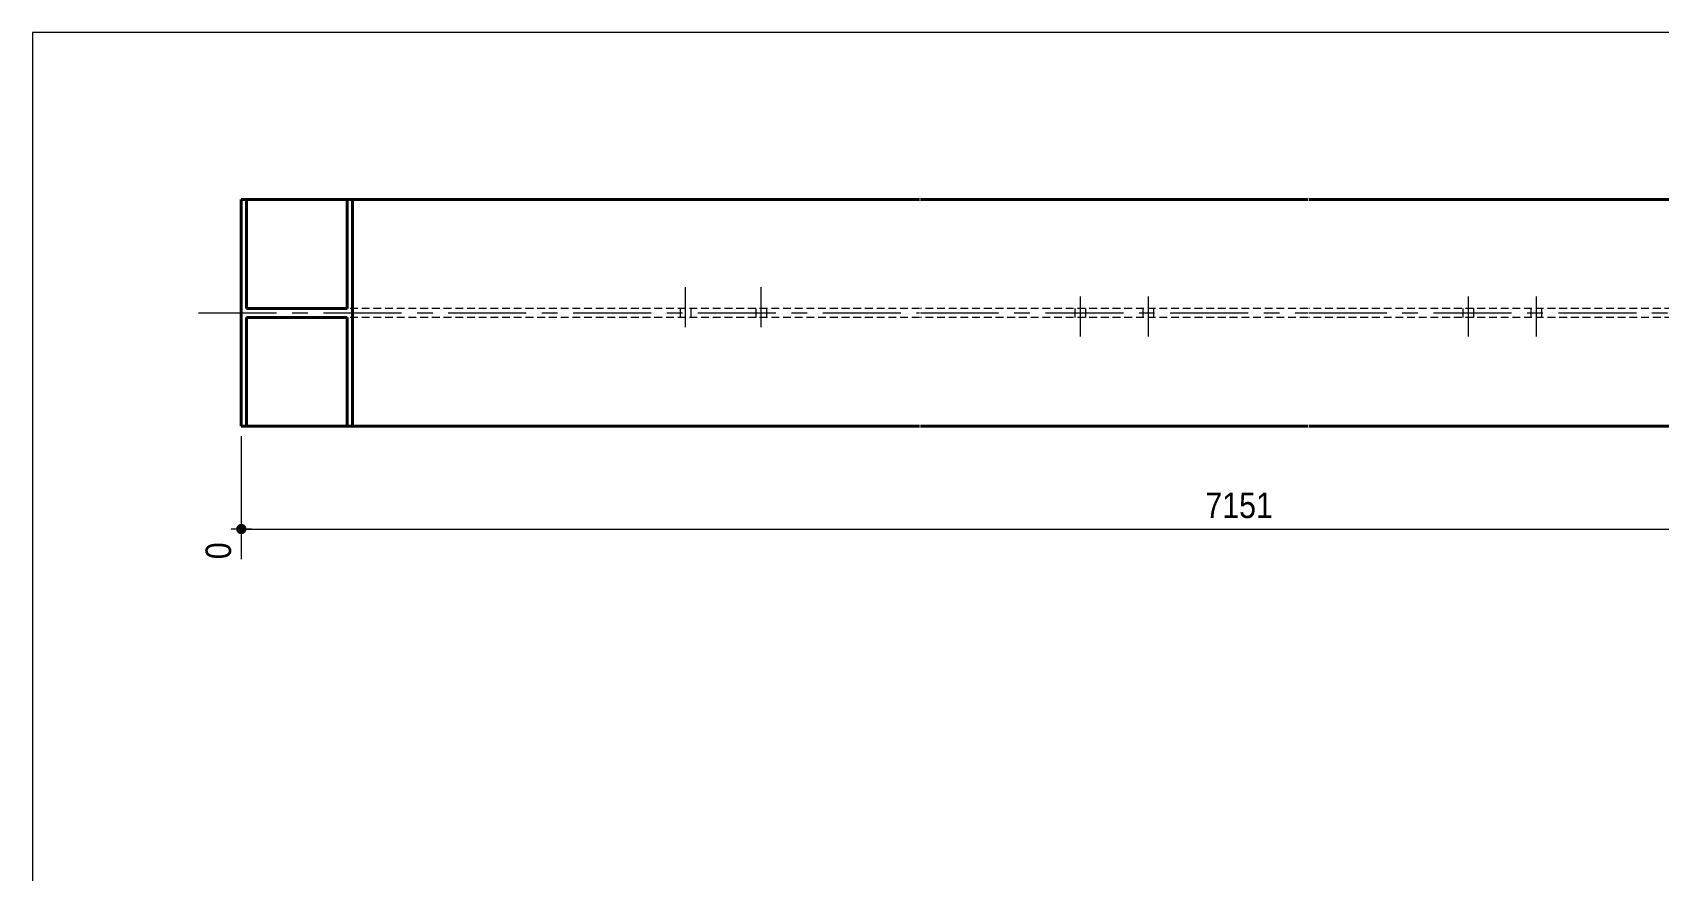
# Model space of a CAD drawing. Header units: millimetres. Extents: x 2 to 410, y 5 to 282.
# Drawn here: x 5 to 170.4, y 196.7 to 282 of the extents above; entities that cross this region are included whole.
import ezdxf

# ---------------------------------------------------------------- set-up
doc = ezdxf.new("R2010")
doc.units = ezdxf.units.MM
for name, pattern in [('AXES', [12.7, 7.9375, -1.5875, 1.5875, -1.5875]), ('CACHE2', [1.190625, 0.79375, -0.396875]), ('INTERROMPUX2', [9.525, 6.35, -3.175])]:
    doc.linetypes.add(name, pattern=pattern)
for name, color, linetype, lineweight in [('Axe', 1, 'Continuous', 0), ('Boulon', 7, 'Continuous', 0), ('Cache', 7, 'Continuous', 0), ('Cotation', 7, 'Continuous', 0), ('Feuille dessin', 5, 'Continuous', 0), ('Piece', 2, 'Continuous', 0)]:
    doc.layers.add(name, color=color, linetype=linetype, lineweight=lineweight)
doc.styles.add('ARIAL', font='ARIAL.TTF')

# ---------------------------------------------------------------- blocks, each defined once
blk = doc.blocks.new('*A17')
at = {"layer": 'Boulon', "linetype": 'INTERROMPUX2', "lineweight": 0}
for p, q in [((111.568917, 255.134615), (111.568917, 251.057692)), ((111.568917, 255.134615), (111.568917, 251.057692)), ((111.030455, 253.923077), (111.030455, 253)), ((111.030455, 253.923077), (111.030455, 253)), ((112.107378, 253.923077), (112.107378, 253)), ((112.107378, 253.923077), (112.107378, 253))]:
    blk.add_line(p, q, dxfattribs=at)
blk = doc.blocks.new('*A18')
at = {"layer": 'Boulon', "linetype": 'INTERROMPUX2', "lineweight": 0}
for p, q in [((118.491994, 255.134615), (118.491994, 251.057692)), ((118.491994, 255.134615), (118.491994, 251.057692)), ((117.953532, 253.923077), (117.953532, 253)), ((117.953532, 253.923077), (117.953532, 253)), ((119.030455, 253.923077), (119.030455, 253)), ((119.030455, 253.923077), (119.030455, 253))]:
    blk.add_line(p, q, dxfattribs=at)
blk = doc.blocks.new('*A23')
at = {"layer": 'Boulon', "linetype": 'INTERROMPUX2', "lineweight": 0}
for p, q in [((151.048864, 255.134615), (151.048864, 251.057692)), ((151.048864, 255.134615), (151.048864, 251.057692)), ((150.510402, 253.923077), (150.510402, 253)), ((150.510402, 253.923077), (150.510402, 253)), ((151.587325, 253.923077), (151.587325, 253)), ((151.587325, 253.923077), (151.587325, 253))]:
    blk.add_line(p, q, dxfattribs=at)
blk = doc.blocks.new('*A24')
at = {"layer": 'Boulon', "linetype": 'INTERROMPUX2', "lineweight": 0}
for p, q in [((157.971941, 255.134615), (157.971941, 251.057692)), ((157.971941, 255.134615), (157.971941, 251.057692)), ((157.433479, 253.923077), (157.433479, 253)), ((157.433479, 253.923077), (157.433479, 253)), ((158.510402, 253.923077), (158.510402, 253)), ((158.510402, 253.923077), (158.510402, 253))]:
    blk.add_line(p, q, dxfattribs=at)
blk = doc.blocks.new('*A29')
at = {"layer": 'Boulon', "linetype": 'INTERROMPUX2', "lineweight": 0}
for p, q in [((71.432891, 252.009506), (71.432891, 256.08643)), ((71.432891, 252.009506), (71.432891, 256.08643)), ((70.894429, 253.923077), (70.894429, 253)), ((70.894429, 253.923077), (70.894429, 253)), ((71.971352, 253.923077), (71.971352, 253)), ((71.971352, 253.923077), (71.971352, 253))]:
    blk.add_line(p, q, dxfattribs=at)
blk = doc.blocks.new('*A30')
at = {"layer": 'Boulon', "linetype": 'INTERROMPUX2', "lineweight": 0}
for p, q in [((79.125198, 252.009518), (79.125198, 256.086441)), ((79.125198, 252.009518), (79.125198, 256.086441)), ((78.586737, 253.923077), (78.586737, 253)), ((78.586737, 253.923077), (78.586737, 253)), ((79.66366, 253.923077), (79.66366, 253)), ((79.66366, 253.923077), (79.66366, 253))]:
    blk.add_line(p, q, dxfattribs=at)
blk = doc.blocks.new('*A32')
at = {"layer": 'Axe', "color": 1, "linetype": 'AXES', "lineweight": 15}
for p, q in [((21.893846, 253.461538), (95.240482, 253.461538)), ((95.340482, 253.461538), (134.720429, 253.461538)), ((134.820429, 253.461538), (174.200376, 253.461538))]:
    blk.add_line(p, q, dxfattribs=at)
at = {"layer": 'Cache', "color": 7, "linetype": 'CACHE2', "lineweight": 20}
for p, q in [((95.240482, 253.923077), (37.016923, 253.923077)), ((134.720429, 253.923077), (95.340482, 253.923077)), ((174.200376, 253.923077), (134.820429, 253.923077)), ((95.240482, 253), (37.016923, 253)), ((134.720429, 253), (95.340482, 253)), ((174.200376, 253), (134.820429, 253))]:
    blk.add_line(p, q, dxfattribs=at)
at = {"layer": 'Piece', "color": 2, "linetype": 'Continuous', "lineweight": 40}
for p, q in [((26.24, 241.923077), (26.24, 265)), ((26.24, 265), (95.240482, 265)), ((26.770769, 253.923077), (26.770769, 265)), ((37.016923, 253.923077), (37.016923, 265)), ((37.547692, 241.923077), (37.547692, 265)), ((95.340482, 265), (134.720429, 265)), ((134.820429, 265), (174.200376, 265)), ((26.770769, 253.923077), (37.016923, 253.923077)), ((37.016923, 253), (26.770769, 253)), ((26.770769, 241.923077), (26.770769, 253)), ((37.016923, 241.923077), (37.016923, 253)), ((95.240482, 241.923077), (26.24, 241.923077)), ((134.720429, 241.923077), (95.340482, 241.923077)), ((174.200376, 241.923077), (134.820429, 241.923077))]:
    blk.add_line(p, q, dxfattribs=at)
blk = doc.blocks.new('*A39')
at = {"layer": 'Feuille dessin', "linetype": 'Continuous', "lineweight": 0}
for p, q in [((405, 282), (5, 282)), ((5, 282), (5, 5))]:
    blk.add_line(p, q, dxfattribs=at)
blk = doc.blocks.new('*A93')
at = {"layer": 'Cotation'}
blk.add_hatch(color=256, dxfattribs=at).paths.add_polyline_path([(26.21, 230.94), (26.19, 230.94), (26.16, 230.95), (26.14, 230.95), (26.11, 230.96), (26.09, 230.96), (26.06, 230.97), (26.04, 230.98), (26.02, 230.99), (25.99, 231), (25.97, 231.02), (25.95, 231.03), (25.93, 231.04), (25.91, 231.06), (25.89, 231.08), (25.87, 231.09), (25.85, 231.11), (25.84, 231.13), (25.82, 231.15), (25.81, 231.17), (25.79, 231.19), (25.78, 231.22), (25.77, 231.24), (25.76, 231.26), (25.75, 231.29), (25.74, 231.31), (25.74, 231.34), (25.73, 231.36), (25.73, 231.39), (25.72, 231.41), (25.72, 231.44), (25.72, 231.46), (25.72, 231.49), (25.72, 231.51), (25.73, 231.54), (25.73, 231.56), (25.74, 231.59), (25.74, 231.61), (25.75, 231.64), (25.76, 231.66), (25.77, 231.68), (25.78, 231.71), (25.79, 231.73), (25.81, 231.75), (25.82, 231.77), (25.84, 231.79), (25.85, 231.81), (25.87, 231.83), (25.89, 231.85), (25.91, 231.86), (25.93, 231.88), (25.95, 231.89), (25.97, 231.91), (25.99, 231.92), (26.02, 231.93), (26.04, 231.94), (26.06, 231.95), (26.09, 231.96), (26.11, 231.97), (26.14, 231.97), (26.16, 231.98), (26.19, 231.98), (26.21, 231.98), (26.24, 231.98), (26.27, 231.98), (26.29, 231.98), (26.32, 231.98), (26.34, 231.97), (26.37, 231.97), (26.39, 231.96), (26.42, 231.95), (26.44, 231.94), (26.46, 231.93), (26.49, 231.92), (26.51, 231.91), (26.53, 231.89), (26.55, 231.88), (26.57, 231.86), (26.59, 231.85), (26.61, 231.83), (26.63, 231.81), (26.64, 231.79), (26.66, 231.77), (26.67, 231.75), (26.69, 231.73), (26.7, 231.71), (26.71, 231.68), (26.72, 231.66), (26.73, 231.64), (26.74, 231.61), (26.74, 231.59), (26.75, 231.56), (26.75, 231.54), (26.76, 231.51), (26.76, 231.49), (26.76, 231.46), (26.76, 231.44), (26.76, 231.41), (26.75, 231.39), (26.75, 231.36), (26.74, 231.34), (26.74, 231.31), (26.73, 231.29), (26.72, 231.26), (26.71, 231.24), (26.7, 231.22), (26.69, 231.19), (26.67, 231.17), (26.66, 231.15), (26.64, 231.13), (26.63, 231.11), (26.61, 231.09), (26.59, 231.08), (26.57, 231.06), (26.55, 231.04), (26.53, 231.03), (26.51, 231.02), (26.49, 231), (26.46, 230.99), (26.44, 230.98), (26.42, 230.97), (26.39, 230.96), (26.37, 230.96), (26.34, 230.95), (26.32, 230.95), (26.29, 230.94), (26.27, 230.94), (26.24, 230.94)], flags=17)
at = {"layer": 'Cotation', "linetype": 'Continuous', "lineweight": 0}
for p, q in [((26.24, 240.92), (26.24, 228.39)), ((26.24, 232.5), (26.24, 230.42)), ((27.28, 231.46), (25.2, 231.46)), ((26.24, 231.46), (25.2, 231.46)), ((26.24, 231.46), (230.09, 231.46))]:
    blk.add_line(p, q, dxfattribs=at)
at = {"layer": 'Cotation'}
blk.add_point((26.24, 231.46), dxfattribs=at)
at = {"layer": 'Cotation', "style": 'ARIAL', "width": 0.85}
blk.add_text('7151', height=2.6, dxfattribs=at).set_placement((124.31, 232.58))
blk.add_text('0', height=2.6, rotation=90.0002, dxfattribs=at).set_placement((25.2, 228.39))

msp = doc.modelspace()

# ---------------------------------------------------------------- block references
at = {"lineweight": 0}
for name in ['*A39', '*A32', '*A93', '*A29', '*A30', '*A17', '*A18', '*A23', '*A24']:
    msp.add_blockref(name, (0, 0), dxfattribs=at)

doc.saveas('drawing.dxf')
